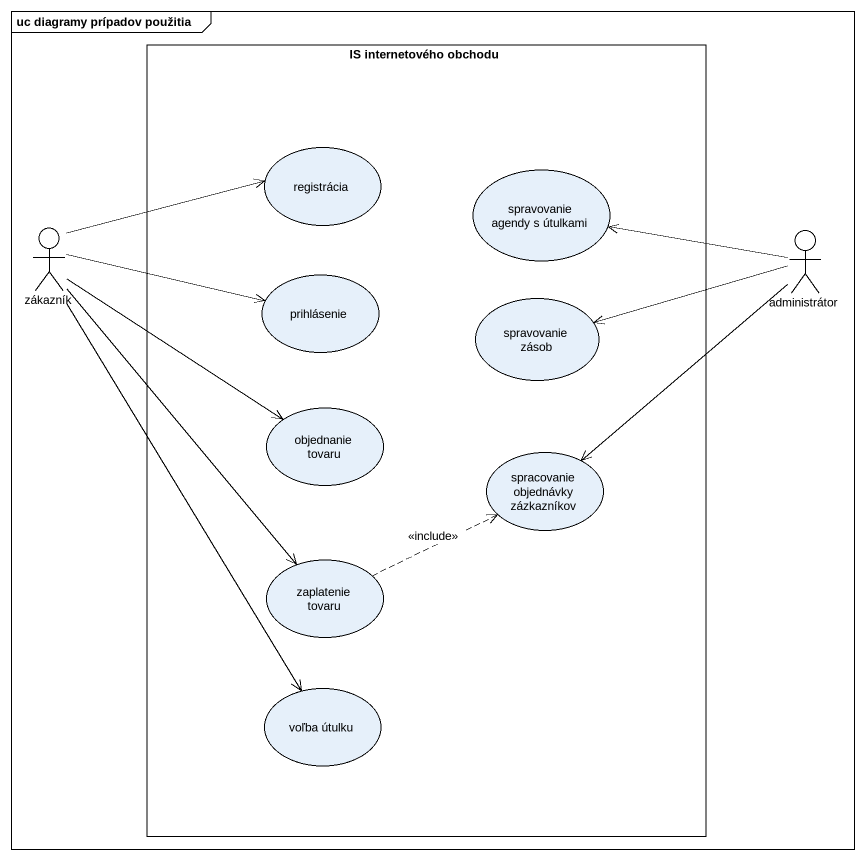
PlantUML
@startuml
mainframe uc diagramy prípadov použitia
rectangle "IS internetového obchodu" as IS_internetového_obchodu {
  usecase registrácia
  usecase "spravovanie agendy s útulkami" as spravovanie_agendy_s
  usecase prihlásenie
  usecase "spravovanie zásob" as spravovanie_zásob
  usecase "objednanie tovaru" as objednanie_tovaru
  usecase "spracovanie objednávky zázkazníkov" as spracovanie_objednávky
  usecase "zaplatenie tovaru" as zaplatenie_tovaru
  usecase "voľba útulku" as voľba_útulku
}
actor zákazník
actor administrátor
zákazník -right-> registrácia
zákazník -right-> prihlásenie
zákazník --> objednanie_tovaru
zákazník --> zaplatenie_tovaru
zákazník --> voľba_útulku
administrátor -left-> spravovanie_agendy_s
administrátor -left-> spravovanie_zásob
administrátor --> spracovanie_objednávky
zaplatenie_tovaru .right.> spracovanie_objednávky : <<include>>
@enduml
